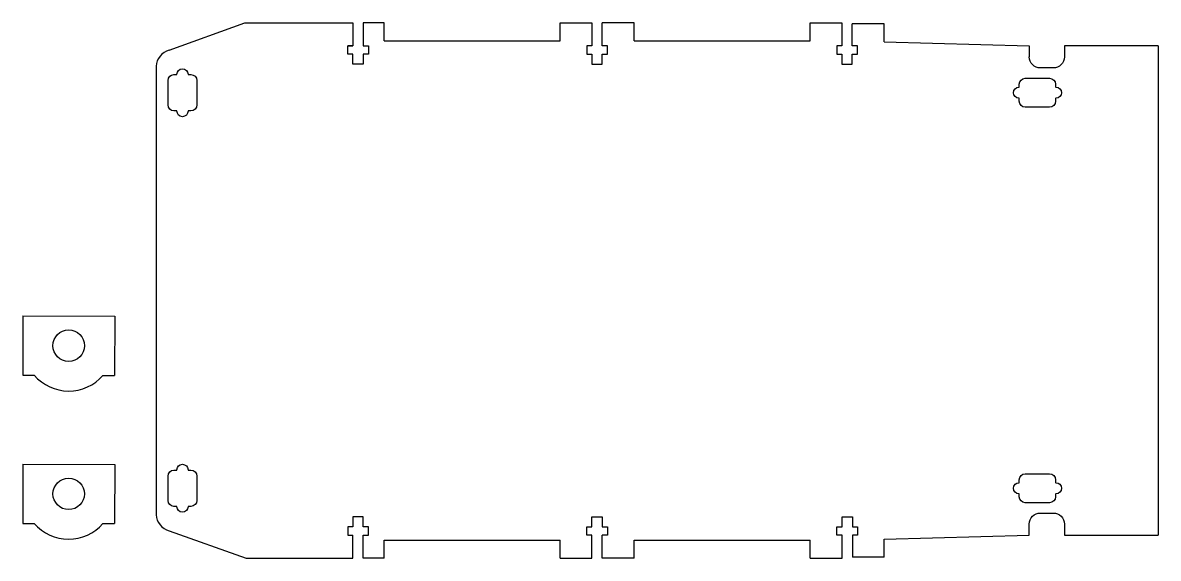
# Model space of a CAD drawing. Header units: millimetres. Extents: x -1146 to -38, y -868 to -122.
# Drawn here: x -362.4 to -55.8, y -585.1 to -440.6 of the extents above; entities that cross this region are included whole.
import ezdxf

# ---------------------------------------------------------------- set-up
doc = ezdxf.new("R2010")
doc.units = ezdxf.units.MM
doc.layers.add('CUTS', color=1, linetype='Continuous', true_color=0xff0000)

msp = doc.modelspace()

# ---------------------------------------------------------------- linework, layer by layer
at = {"layer": 'CUTS', "color": 1, "lineweight": 25, "true_color": 0xff0000}
for p, q in [((-322.89, -448), (-302.43, -440.57)), ((-302.43, -440.57), (-273.25, -440.57)), ((-273.25, -440.57), (-273.25, -446.83)), ((-264.84, -440.57), (-270.45, -440.57)), ((-270.45, -440.57), (-270.45, -446.83)), ((-264.84, -445.47), (-264.84, -440.57)), ((-217.32, -445.47), (-217.32, -440.57)), ((-217.32, -440.57), (-208.72, -440.57)), ((-208.72, -440.57), (-208.72, -446.83)), ((-197.32, -440.57), (-205.92, -440.57)), ((-205.92, -446.83), (-205.92, -440.57)), ((-197.32, -445.47), (-197.32, -440.57)), ((-149.81, -445.47), (-149.81, -440.57)), ((-149.81, -440.57), (-141.23, -440.57)), ((-141.23, -440.57), (-141.23, -446.83)), ((-129.81, -440.87), (-138.43, -440.87)), ((-138.43, -446.83), (-138.43, -440.87)), ((-129.81, -445.77), (-129.81, -440.87)), ((-274.65, -449.03), (-274.65, -446.83)), ((-274.65, -446.83), (-273.25, -446.83)), ((-273.25, -446.83), (-274.65, -446.83)), ((-270.45, -446.83), (-269.05, -446.83)), ((-269.05, -446.83), (-269.05, -449.03)), ((-264.84, -445.47), (-217.32, -445.47)), ((-208.72, -446.83), (-210.12, -446.83)), ((-210.12, -446.83), (-210.12, -449.03)), ((-204.52, -446.83), (-205.92, -446.83)), ((-204.52, -449.03), (-204.52, -446.83)), ((-197.32, -445.47), (-149.81, -445.47)), ((-141.23, -446.83), (-142.63, -446.83)), ((-142.63, -446.83), (-142.63, -449.03)), ((-137.03, -446.83), (-138.43, -446.83)), ((-137.03, -449.03), (-137.03, -446.83)), ((-129.81, -445.77), (-90.66, -446.77)), ((-90.66, -446.77), (-90.66, -449.77)), ((-55.82, -446.77), (-55.82, -578.94)), ((-273.25, -449.03), (-274.65, -449.03)), ((-273.25, -451.78), (-273.25, -449.03)), ((-269.05, -449.03), (-270.45, -449.03)), ((-270.45, -449.03), (-270.45, -451.78)), ((-210.12, -449.03), (-208.72, -449.03)), ((-208.72, -449.03), (-208.72, -451.78)), ((-205.92, -451.78), (-205.92, -449.03)), ((-205.92, -449.03), (-204.52, -449.03)), ((-142.63, -449.03), (-141.23, -449.03)), ((-141.23, -449.03), (-141.23, -451.78)), ((-138.43, -451.78), (-138.43, -449.03)), ((-138.43, -449.03), (-137.03, -449.03)), ((-270.45, -451.78), (-273.25, -451.78)), ((-208.72, -451.78), (-205.92, -451.78)), ((-141.23, -451.78), (-138.43, -451.78)), ((-362.33, -519.71), (-362.38, -535.71)), ((-362.33, -519.71), (-337.53, -519.79)), ((-337.53, -519.79), (-337.59, -535.79)), ((-362.38, -535.71), (-359.26, -535.72)), ((-340.71, -535.78), (-337.59, -535.79)), ((-362.33, -559.71), (-362.38, -575.71)), ((-362.33, -559.71), (-337.53, -559.79)), ((-337.53, -559.79), (-337.59, -575.79)), ((-362.38, -575.71), (-359.26, -575.72)), ((-340.71, -575.78), (-337.59, -575.79)), ((-270.45, -573.94), (-273.25, -573.94)), ((-273.25, -573.94), (-273.25, -576.68)), ((-270.45, -576.68), (-270.45, -573.94)), ((-208.72, -576.68), (-208.72, -573.94)), ((-208.72, -573.94), (-205.92, -573.94)), ((-205.92, -573.94), (-205.92, -576.68)), ((-141.19, -576.68), (-141.19, -573.94)), ((-141.19, -573.94), (-138.39, -573.94)), ((-138.39, -573.94), (-138.39, -576.68)), ((-90.66, -578.94), (-90.66, -575.94)), ((-322.89, -577.71), (-302.08, -585.14)), ((-273.25, -576.68), (-274.65, -576.68)), ((-274.65, -576.68), (-274.65, -578.88)), ((-274.65, -578.88), (-273.25, -578.88)), ((-273.25, -585.14), (-273.25, -578.88)), ((-269.05, -576.68), (-270.45, -576.68)), ((-270.45, -585.14), (-270.45, -578.88)), ((-270.45, -578.88), (-269.05, -578.88)), ((-269.05, -578.88), (-269.05, -576.68)), ((-210.12, -578.88), (-210.12, -576.68)), ((-210.12, -576.68), (-208.72, -576.68)), ((-208.72, -578.88), (-210.12, -578.88)), ((-208.72, -585.14), (-208.72, -578.88)), ((-205.92, -576.68), (-204.52, -576.68)), ((-204.52, -578.88), (-205.92, -578.88)), ((-205.92, -585.14), (-205.92, -578.88)), ((-204.52, -576.68), (-204.52, -578.88)), ((-142.59, -578.88), (-142.59, -576.68)), ((-142.59, -576.68), (-141.19, -576.68)), ((-141.19, -578.88), (-142.59, -578.88)), ((-141.19, -585.14), (-141.19, -578.88)), ((-138.39, -576.68), (-136.99, -576.68)), ((-136.99, -578.88), (-138.39, -578.88)), ((-138.39, -578.88), (-138.39, -584.84)), ((-136.99, -576.68), (-136.99, -578.88)), ((-129.81, -579.94), (-90.66, -578.94)), ((-264.84, -585.14), (-264.84, -580.24)), ((-264.84, -580.24), (-217.32, -580.24)), ((-217.32, -585.14), (-217.32, -580.24)), ((-197.32, -585.14), (-197.32, -580.24)), ((-197.32, -580.24), (-149.81, -580.24)), ((-149.81, -585.14), (-149.81, -580.24)), ((-129.81, -584.84), (-129.81, -579.94)), ((-302.08, -585.14), (-273.25, -585.14)), ((-264.84, -585.14), (-270.45, -585.14)), ((-217.32, -585.14), (-208.72, -585.14)), ((-197.32, -585.14), (-205.92, -585.14)), ((-149.81, -585.14), (-141.19, -585.14)), ((-129.81, -584.84), (-138.39, -584.84))]:
    msp.add_line(p, q, dxfattribs=at)
for points in [[(-55.82, -446.77), (-81.16, -446.77), (-81.16, -449.77)], [(-326.33, -452.3), (-326.33, -573.42)], [(-84.16, -452.77), (-87.66, -452.77)], [(-323.16, -462.75), (-323.16, -456.19)], [(-321.55, -454.57), (-320.81, -454.57), (-320.76, -454.49)], [(-317.76, -454.49), (-317.72, -454.57), (-316.98, -454.57)], [(-315.36, -456.19), (-315.36, -462.75)], [(-91.73, -455.57), (-85.16, -455.57)], [(-93.42, -457.96), (-93.34, -457.92), (-93.34, -457.92)], [(-93.34, -457.92), (-93.34, -457.18)], [(-83.54, -457.18), (-83.54, -457.92), (-83.46, -457.96)], [(-93.34, -461.75), (-93.34, -461.01), (-93.42, -460.96)], [(-83.46, -460.96), (-83.54, -461.01), (-83.54, -461.75)], [(-320.81, -464.37), (-321.55, -464.37)], [(-320.76, -464.44), (-320.81, -464.37), (-320.81, -464.37)], [(-316.98, -464.37), (-317.72, -464.37), (-317.76, -464.44)], [(-85.16, -463.36), (-91.73, -463.36)], [(-323.16, -569.52), (-323.16, -562.96)], [(-321.55, -561.34), (-320.81, -561.34), (-320.76, -561.26)], [(-317.76, -561.26), (-317.72, -561.34), (-316.98, -561.34)], [(-315.36, -562.96), (-315.36, -569.52)], [(-93.42, -564.74), (-93.34, -564.69), (-93.34, -563.96)], [(-91.72, -562.34), (-85.15, -562.34)], [(-83.53, -563.96), (-83.53, -564.69), (-83.46, -564.74)], [(-93.34, -568.52), (-93.34, -567.79), (-93.42, -567.74)], [(-85.15, -570.14), (-91.72, -570.14)], [(-83.46, -567.74), (-83.53, -567.79), (-83.53, -567.79)], [(-83.53, -567.79), (-83.53, -568.52)], [(-320.81, -571.14), (-321.55, -571.14)], [(-320.76, -571.22), (-320.81, -571.14), (-320.81, -571.14)], [(-316.98, -571.14), (-317.72, -571.14), (-317.76, -571.22)], [(-87.66, -572.94), (-84.16, -572.94)], [(-81.16, -575.94), (-81.16, -578.94), (-55.82, -578.94)]]:
    msp.add_lwpolyline(points, dxfattribs=at)
for centre in [(-349.96, -527.75), (-349.96, -567.75)]:
    msp.add_circle(centre, 4.25, dxfattribs=at)
for centre in [(-349.96, -527.75), (-349.96, -567.75)]:
    msp.add_arc(centre, 12.25, 220.5677, 319.0221, dxfattribs=at)
for points in [[(-322.89, -448), (-324.78, -448.42), (-326.33, -450.36), (-326.33, -452.3)], [(-87.66, -452.77), (-89.31, -452.77), (-90.66, -451.43), (-90.66, -449.77)], [(-81.16, -449.77), (-81.16, -451.43), (-82.5, -452.77), (-84.16, -452.77)], [(-320.76, -454.49), (-320.76, -453.66), (-320.09, -452.99), (-319.26, -452.99)], [(-319.26, -452.99), (-318.43, -452.99), (-317.76, -453.66), (-317.76, -454.49)], [(-323.16, -456.19), (-323.16, -455.29), (-322.44, -454.57), (-321.55, -454.57)], [(-316.98, -454.57), (-316.09, -454.57), (-315.36, -455.29), (-315.36, -456.19)], [(-93.34, -457.18), (-93.34, -456.29), (-92.62, -455.57), (-91.73, -455.57)], [(-85.16, -455.57), (-84.27, -455.57), (-83.54, -456.29), (-83.54, -457.18)], [(-94.92, -459.46), (-94.92, -458.64), (-94.25, -457.96), (-93.42, -457.96)], [(-93.42, -460.96), (-94.25, -460.96), (-94.92, -460.29), (-94.92, -459.46)], [(-83.46, -457.96), (-82.63, -457.96), (-81.96, -458.64), (-81.96, -459.46)], [(-81.96, -459.46), (-81.96, -460.29), (-82.63, -460.96), (-83.46, -460.96)], [(-321.55, -464.37), (-322.44, -464.37), (-323.16, -463.64), (-323.16, -462.75)], [(-315.36, -462.75), (-315.36, -463.64), (-316.09, -464.37), (-316.98, -464.37)], [(-91.73, -463.36), (-92.62, -463.36), (-93.34, -462.64), (-93.34, -461.75)], [(-83.54, -461.75), (-83.54, -462.64), (-84.27, -463.36), (-85.16, -463.36)], [(-319.26, -465.94), (-320.09, -465.94), (-320.76, -465.27), (-320.76, -464.44)], [(-317.76, -464.44), (-317.76, -465.27), (-318.43, -465.94), (-319.26, -465.94)], [(-320.76, -561.26), (-320.76, -560.43), (-320.09, -559.76), (-319.26, -559.76)], [(-319.26, -559.76), (-318.43, -559.76), (-317.76, -560.43), (-317.76, -561.26)], [(-323.16, -562.96), (-323.16, -562.07), (-322.44, -561.34), (-321.55, -561.34)], [(-316.98, -561.34), (-316.09, -561.34), (-315.36, -562.07), (-315.36, -562.96)], [(-93.34, -563.96), (-93.34, -563.06), (-92.61, -562.34), (-91.72, -562.34)], [(-85.15, -562.34), (-84.26, -562.34), (-83.53, -563.06), (-83.53, -563.96)], [(-94.92, -566.24), (-94.92, -565.41), (-94.24, -564.74), (-93.42, -564.74)], [(-93.42, -567.74), (-94.24, -567.74), (-94.92, -567.07), (-94.92, -566.24)], [(-83.46, -564.74), (-82.63, -564.74), (-81.96, -565.41), (-81.96, -566.24)], [(-81.96, -566.24), (-81.96, -567.07), (-82.63, -567.74), (-83.46, -567.74)], [(-321.55, -571.14), (-322.44, -571.14), (-323.16, -570.42), (-323.16, -569.52)], [(-315.36, -569.52), (-315.36, -570.42), (-316.09, -571.14), (-316.98, -571.14)], [(-91.72, -570.14), (-92.61, -570.14), (-93.34, -569.41), (-93.34, -568.52)], [(-83.53, -568.52), (-83.53, -569.41), (-84.26, -570.14), (-85.15, -570.14)], [(-319.26, -572.72), (-320.09, -572.72), (-320.76, -572.05), (-320.76, -571.22)], [(-317.76, -571.22), (-317.76, -572.05), (-318.43, -572.72), (-319.26, -572.72)], [(-90.66, -575.94), (-90.66, -574.28), (-89.32, -572.94), (-87.66, -572.94)], [(-84.16, -572.94), (-82.5, -572.94), (-81.16, -574.28), (-81.16, -575.94)], [(-326.33, -573.42), (-326.33, -575.36), (-324.78, -577.29), (-322.89, -577.71)]]:
    msp.add_open_spline(points, degree=3, dxfattribs=at)

doc.saveas('drawing.dxf')
